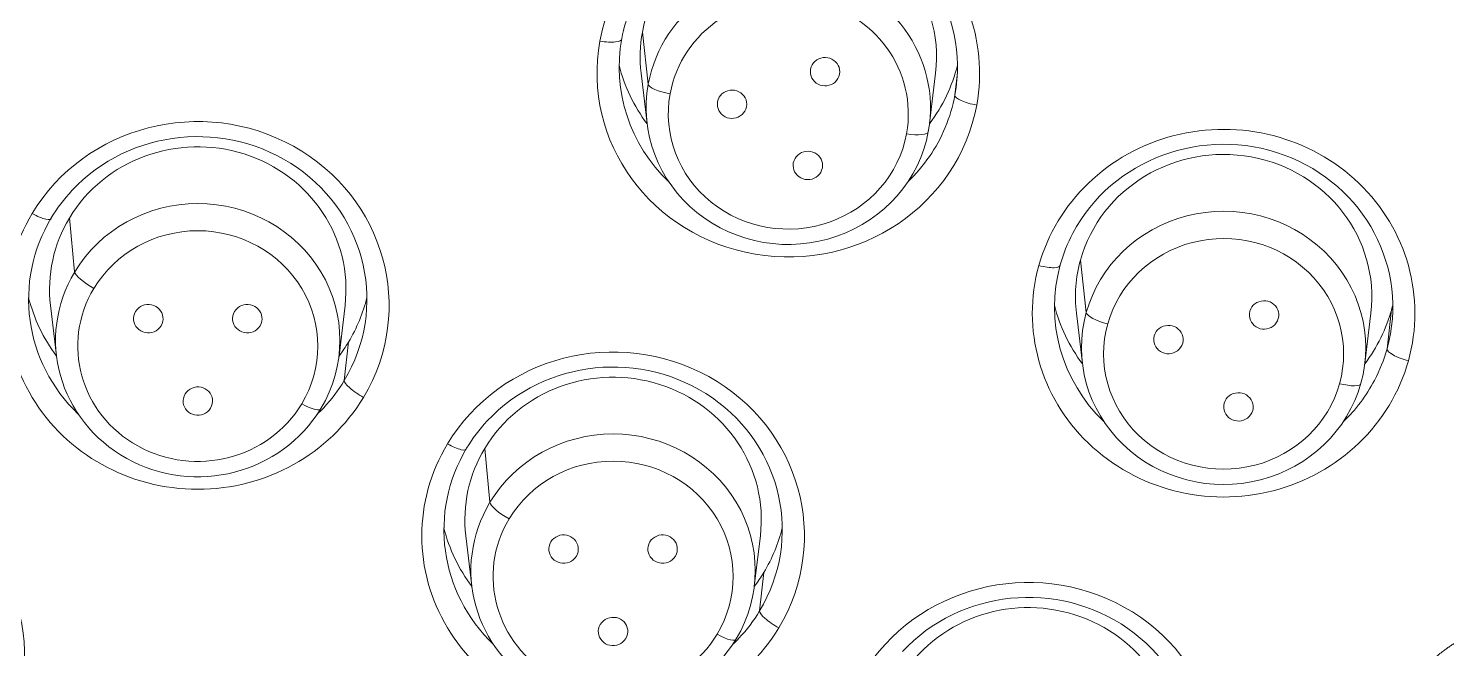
# Model space of a CAD drawing. Extents: x 19821 to 22981, y -91 to 2224.
# Drawn here: x 20754.33 to 20773.55, y 1201.93 to 1210.34 of the extents above; entities that cross this region are included whole.
import ezdxf

# ---------------------------------------------------------------- set-up
doc = ezdxf.new("R2010")
doc.units = 0
doc.header["$LTSCALE"] = 10
doc.header["$MEASUREMENT"] = 0
doc.layers.add('1', color=7, linetype='CONTINUOUS')

msp = doc.modelspace()

# ---------------------------------------------------------------- linework, layer by layer
at = {"layer": '1', "color": 7, "linetype": 'Continuous', "lineweight": 13}
for p, q in [((20762.649, 1210.291), (20762.729, 1209.585)), ((20766.917, 1209.704), (20766.886, 1209.438)), ((20754.882, 1207.771), (20754.953, 1207.04)), ((20768.587, 1207.201), (20768.666, 1206.489)), ((20772.806, 1206.532), (20772.743, 1205.995)), ((20758.608, 1205.568), (20758.665, 1206.09)), ((20760.512, 1204.647), (20760.582, 1203.916)), ((20764.294, 1202.966), (20764.238, 1202.444))]:
    msp.add_line(p, q, dxfattribs=at)
at = {"layer": '1', "color": 7, "linetype": 'Continuous', "lineweight": 18}
for p, q in [((20762.631, 1209.736), (20762.712, 1209.053)), ((20766.542, 1209.053), (20766.623, 1209.736)), ((20754.626, 1206.586), (20754.708, 1205.903)), ((20758.537, 1205.903), (20758.618, 1206.586)), ((20768.532, 1206.481), (20768.613, 1205.798)), ((20772.443, 1205.798), (20772.524, 1206.481)), ((20760.255, 1203.462), (20760.337, 1202.779)), ((20764.166, 1202.779), (20764.248, 1203.462))]:
    msp.add_line(p, q, dxfattribs=at)
for centre, major_axis, start_param, end_param in [((20744.931, 1212.247), (-60.5, 0), 2.420581, 4.712389), ((20744.931, 1212.384), (60, 0), 4.72417, 7.853982), ((20744.931, 1212.384), (-59.925, 0), 1.570796, 4.712389), ((20764.627, 1209.82), (2.293, 0), 6.108652, 9.042393), ((20764.627, 1209.956), (-2.009, 0), 3.027633, 6.108652), ((20764.627, 1209.264), (-1.927, 0), 2.96706, 6.108652), ((20764.627, 1209.82), (2.293, 0), 2.759208, 2.96706), ((20764.627, 1209.956), (-2.009, 0), 6.108652, 6.397188), ((20764.627, 1209.82), (2.293, 0), 2.96706, 3.928089), ((20764.627, 1210.373), (2.359, 0), 3.377921, 3.765564), ((20764.627, 1210.373), (2.359, 0), 5.659208, 6.046851), ((20764.627, 1209.264), (-1.927, 0), 6.108652, 9.250245), ((20764.627, 1209.82), (2.293, 0), 5.900801, 6.108652), ((20756.622, 1206.67), (2.293, 0), 5.759587, 8.693327), ((20756.622, 1206.805), (-2.009, 0), 3.027628, 5.759587), ((20764.627, 1209.82), (2.293, 0), 5.496724, 5.900801), ((20770.528, 1206.566), (2.293, 0), 6.021386, 8.955127), ((20770.528, 1206.701), (-2.009, 0), 3.027645, 6.021386), ((20756.622, 1206.67), (2.293, 0), 2.410142, 2.617994), ((20756.622, 1206.114), (-1.927, 0), 2.617994, 5.759587), ((20770.528, 1206.009), (-1.927, 0), 2.879793, 6.021386), ((20756.622, 1206.67), (2.293, 0), 2.617994, 3.928093), ((20756.622, 1206.805), (-2.009, 0), 5.759587, 6.397183), ((20770.528, 1206.566), (2.293, 0), 2.671941, 2.879793), ((20770.528, 1206.701), (-2.009, 0), 6.021386, 6.397199), ((20756.622, 1206.114), (-1.927, 0), 5.759587, 8.901179), ((20770.528, 1206.566), (2.293, 0), 2.879793, 3.928055), ((20756.622, 1207.223), (2.359, 0), 3.377916, 3.765608), ((20756.622, 1207.223), (2.359, 0), 5.759587, 6.046895), ((20770.528, 1207.119), (2.359, 0), 3.377932, 3.765575), ((20770.528, 1206.009), (-1.927, 0), 6.021386, 9.162979), ((20770.528, 1207.119), (2.359, 0), 5.65917, 6.021386), ((20770.528, 1207.119), (2.359, 0), 6.021386, 6.046912), ((20756.622, 1207.223), (2.359, 0), 5.659203, 5.759587), ((20762.252, 1203.546), (2.293, 0), 5.759587, 8.693327), ((20770.528, 1206.566), (2.293, 0), 5.813534, 6.021386), ((20762.252, 1203.681), (-2.009, 0), 3.027628, 5.759587), ((20756.622, 1206.67), (2.293, 0), 5.551735, 5.759587), ((20770.528, 1206.566), (2.293, 0), 5.49669, 5.813534), ((20756.622, 1206.67), (2.293, 0), 5.496681, 5.551735), ((20762.252, 1203.546), (2.293, 0), 2.410142, 2.617994), ((20762.252, 1202.99), (-1.927, 0), 2.617994, 5.759587), ((20762.252, 1203.546), (2.293, 0), 2.617994, 3.928093), ((20762.252, 1203.681), (-2.009, 0), 5.759587, 6.397183), ((20762.252, 1202.99), (-1.927, 0), 5.759587, 8.901179), ((20762.252, 1204.099), (2.359, 0), 3.377916, 3.765608), ((20762.252, 1204.099), (2.359, 0), 5.759587, 6.046895), ((20762.252, 1204.099), (2.359, 0), 5.659203, 5.759587), ((20767.881, 1200.422), (2.293, 0), 5.759587, 8.693327), ((20767.881, 1200.557), (-2.009, 0), 3.027628, 5.759587), ((20762.252, 1203.546), (2.293, 0), 5.551735, 5.759587), ((20762.252, 1203.546), (2.293, 0), 5.496681, 5.551735)]:
    msp.add_ellipse(centre, major_axis=major_axis, ratio=0.961262, start_param=start_param, end_param=end_param, dxfattribs=at)
at = {"layer": '1', "color": 7, "linetype": 'Continuous', "lineweight": 13}
for centre, major_axis, ratio, start_param, end_param in [((20744.931, 1212.247), (-59.425, 0), 0.961262, 1.570796, 4.70194), ((20744.931, 1212.247), (-57.948, 0), 0.961262, 1.579187, 4.712389), ((20744.931, 1212.291), (57.403, 0), 0.961262, 4.721079, 7.853982), ((20764.627, 1209.735), (2.593, 0), 0.961262, 6.108652, 9.250245), ((20764.627, 1209.184), (-1.627, 0), 0.961262, 2.96706, 6.108652), ((20764.627, 1209.735), (2.593, 0), 0.961262, 2.96706, 6.108652), ((20762.073, 1210.251), (0.295, -0.054), 0.27145, 4.762141, 6.365534), ((20763.024, 1209.538), (-0.295, 0.054), 0.27145, 0.082349, 1.620548), ((20764.627, 1209.184), (-1.627, 0), 0.961262, 6.108652, 9.250245), ((20767.181, 1209.385), (-0.295, 0.054), 0.27145, 0.017155, 1.620548), ((20770.528, 1206.48), (2.593, 0), 0.961262, 6.021386, 9.162979), ((20756.622, 1206.585), (2.593, 0), 0.961262, 5.759587, 8.901179), ((20766.23, 1208.995), (0.295, -0.054), 0.27145, 4.762141, 6.30034), ((20756.622, 1206.585), (2.593, 0), 0.961262, 2.617994, 5.759587), ((20754.377, 1207.914), (-0.257, 0.154), 0.238709, 1.713199, 3.316592), ((20756.622, 1206.034), (-1.627, 0), 0.961262, 2.617994, 5.759587), ((20770.528, 1205.929), (-1.627, 0), 0.961262, 2.879793, 6.021386), ((20755.213, 1206.899), (-0.257, 0.154), 0.238709, 0.174999, 1.713199), ((20770.528, 1206.48), (2.593, 0), 0.961262, 2.879793, 6.021386), ((20768.023, 1207.208), (0.289, -0.081), 0.266245, 4.786468, 6.389862), ((20756.622, 1206.034), (-1.627, 0), 0.961262, 5.759587, 8.901179), ((20768.956, 1206.417), (-0.289, 0.081), 0.266245, 0.106677, 1.644876), ((20762.252, 1203.461), (2.593, 0), 0.961262, 5.759587, 8.901179), ((20770.528, 1205.929), (-1.627, 0), 0.961262, 6.021386, 9.162979), ((20773.033, 1205.918), (-0.289, 0.081), 0.266245, 0.041482, 1.644876), ((20758.868, 1205.421), (0.257, -0.154), 0.238709, 3.251398, 4.854791), ((20772.1, 1205.607), (0.289, -0.081), 0.266245, 4.786468, 6.324668), ((20758.032, 1205.334), (0.257, -0.154), 0.238709, 4.854791, 6.39299), ((20762.252, 1203.461), (2.593, 0), 0.961262, 2.617994, 5.759587), ((20760.006, 1204.79), (0.257, -0.154), 0.238709, 4.854791, 6.458185), ((20751.681, 1201.835), (2.593, 0), 0.961262, 5.235988, 8.37758), ((20762.252, 1202.91), (-1.627, 0), 0.961262, 2.617994, 5.759587), ((20760.842, 1203.774), (-0.257, 0.154), 0.238709, 0.174999, 1.713199), ((20762.252, 1202.91), (-1.627, 0), 0.961262, 5.759587, 8.901179), ((20767.881, 1200.337), (2.593, 0), 0.961262, 5.759587, 8.901179), ((20764.497, 1202.297), (-0.257, 0.154), 0.238709, 0.109805, 1.713199), ((20763.661, 1202.21), (0.257, -0.154), 0.238709, 4.854791, 6.39299)]:
    msp.add_ellipse(centre, major_axis=major_axis, ratio=ratio, start_param=start_param, end_param=end_param, dxfattribs=at)
at = {"layer": '1', "color": 7, "linetype": 'Continuous', "lineweight": 18}
for points in [[(20765.322, 1209.721), (20765.328, 1209.767), (20765.317, 1209.845), (20765.224, 1209.936), (20765.099, 1209.958), (20764.978, 1209.903), (20764.94, 1209.833), (20764.928, 1209.788)], [(20764.928, 1209.788), (20764.923, 1209.742), (20764.933, 1209.664), (20765.027, 1209.573), (20765.151, 1209.551), (20765.273, 1209.606), (20765.311, 1209.676), (20765.322, 1209.721)], [(20764.061, 1209.28), (20764.066, 1209.325), (20764.056, 1209.403), (20763.962, 1209.495), (20763.838, 1209.516), (20763.716, 1209.462), (20763.679, 1209.392), (20763.667, 1209.346)], [(20763.667, 1209.346), (20763.662, 1209.301), (20763.672, 1209.223), (20763.766, 1209.131), (20763.89, 1209.11), (20764.011, 1209.164), (20764.049, 1209.235), (20764.061, 1209.28)], [(20765.089, 1208.45), (20765.094, 1208.496), (20765.084, 1208.574), (20764.991, 1208.665), (20764.866, 1208.687), (20764.745, 1208.632), (20764.707, 1208.562), (20764.695, 1208.517)], [(20764.695, 1208.517), (20764.69, 1208.471), (20764.7, 1208.393), (20764.794, 1208.302), (20764.918, 1208.28), (20765.04, 1208.335), (20765.078, 1208.405), (20765.089, 1208.45)], [(20771.269, 1206.406), (20771.279, 1206.451), (20771.275, 1206.53), (20771.191, 1206.629), (20771.069, 1206.661), (20770.943, 1206.616), (20770.898, 1206.55), (20770.883, 1206.506)], [(20755.778, 1206.502), (20755.757, 1206.461), (20755.739, 1206.384), (20755.794, 1206.268), (20755.903, 1206.207), (20756.037, 1206.218), (20756.097, 1206.271), (20756.124, 1206.31)], [(20756.124, 1206.31), (20756.146, 1206.351), (20756.164, 1206.428), (20756.108, 1206.545), (20755.999, 1206.606), (20755.865, 1206.594), (20755.805, 1206.541), (20755.778, 1206.502)], [(20757.12, 1206.502), (20757.099, 1206.461), (20757.081, 1206.384), (20757.136, 1206.268), (20757.246, 1206.207), (20757.379, 1206.218), (20757.44, 1206.271), (20757.467, 1206.31)], [(20757.467, 1206.31), (20757.488, 1206.351), (20757.506, 1206.428), (20757.451, 1206.545), (20757.342, 1206.606), (20757.208, 1206.594), (20757.147, 1206.541), (20757.12, 1206.502)], [(20770.883, 1206.506), (20770.874, 1206.461), (20770.877, 1206.382), (20770.962, 1206.283), (20771.083, 1206.251), (20771.21, 1206.295), (20771.254, 1206.362), (20771.269, 1206.406)], [(20769.973, 1206.072), (20769.982, 1206.117), (20769.979, 1206.196), (20769.894, 1206.295), (20769.772, 1206.327), (20769.646, 1206.283), (20769.602, 1206.216), (20769.586, 1206.172)], [(20769.586, 1206.172), (20769.577, 1206.127), (20769.58, 1206.048), (20769.665, 1205.949), (20769.787, 1205.917), (20769.913, 1205.961), (20769.957, 1206.028), (20769.973, 1206.072)], [(20756.796, 1205.193), (20756.817, 1205.234), (20756.835, 1205.31), (20756.779, 1205.427), (20756.67, 1205.488), (20756.537, 1205.477), (20756.476, 1205.423), (20756.449, 1205.385)], [(20756.449, 1205.385), (20756.428, 1205.344), (20756.41, 1205.267), (20756.465, 1205.15), (20756.574, 1205.089), (20756.708, 1205.1), (20756.769, 1205.154), (20756.796, 1205.193)], [(20770.922, 1205.16), (20770.931, 1205.205), (20770.928, 1205.283), (20770.843, 1205.382), (20770.721, 1205.414), (20770.595, 1205.37), (20770.551, 1205.303), (20770.535, 1205.259)], [(20770.535, 1205.259), (20770.526, 1205.214), (20770.529, 1205.136), (20770.614, 1205.037), (20770.736, 1205.005), (20770.862, 1205.049), (20770.906, 1205.116), (20770.922, 1205.16)], [(20761.407, 1203.378), (20761.386, 1203.337), (20761.368, 1203.26), (20761.423, 1203.144), (20761.532, 1203.082), (20761.666, 1203.094), (20761.727, 1203.147), (20761.754, 1203.186)], [(20761.754, 1203.186), (20761.775, 1203.227), (20761.793, 1203.304), (20761.737, 1203.42), (20761.628, 1203.482), (20761.495, 1203.47), (20761.434, 1203.417), (20761.407, 1203.378)], [(20762.749, 1203.378), (20762.728, 1203.337), (20762.71, 1203.26), (20762.766, 1203.144), (20762.875, 1203.082), (20763.008, 1203.094), (20763.069, 1203.147), (20763.096, 1203.186)], [(20763.096, 1203.186), (20763.117, 1203.227), (20763.135, 1203.304), (20763.08, 1203.42), (20762.971, 1203.482), (20762.837, 1203.47), (20762.776, 1203.417), (20762.749, 1203.378)], [(20762.078, 1202.261), (20762.057, 1202.22), (20762.039, 1202.143), (20762.094, 1202.026), (20762.204, 1201.965), (20762.337, 1201.976), (20762.398, 1202.03), (20762.425, 1202.068)], [(20762.425, 1202.068), (20762.446, 1202.11), (20762.464, 1202.186), (20762.409, 1202.303), (20762.3, 1202.364), (20762.166, 1202.353), (20762.105, 1202.299), (20762.078, 1202.261)]]:
    msp.add_open_spline(points, degree=3, dxfattribs=at)
at = {"layer": '1', "color": 7, "linetype": 'Continuous', "lineweight": 13}
msp.add_open_spline([(20772.87, 1201.116), (20773.044, 1201.492), (20773.505, 1201.911), (20773.863, 1202.13), (20774.06, 1202.203), (20774.458, 1202.35), (20775.314, 1202.328), (20776.094, 1201.994), (20776.682, 1201.397), (20776.834, 1201.015), (20776.909, 1200.827), (20776.945, 1200.625), (20776.98, 1200.426), (20776.965, 1199.815), (20776.791, 1199.438)], degree=2, knots=[0, 0, 0, 0.125, 0.1875, 0.25, 0.25, 0.375, 0.5, 0.625, 0.75, 0.75, 0.8125, 0.8125, 0.875, 1, 1, 1], dxfattribs=at)
at = {"layer": '1', "color": 7, "linetype": 'Continuous', "lineweight": 18}
msp.add_open_spline([(20773.143, 1201.088), (20773.146, 1201.094), (20773.224, 1201.259), (20773.431, 1201.565), (20773.866, 1201.912), (20774.397, 1202.12), (20774.968, 1202.163), (20775.527, 1202.039), (20776.021, 1201.758), (20776.403, 1201.347), (20776.638, 1200.845), (20776.682, 1200.48), (20776.675, 1200.3)], degree=3, knots=[0, 0, 0, 0, 0.004149, 0.11085, 0.221732, 0.333017, 0.44423, 0.55546, 0.666674, 0.777922, 0.889093, 1, 1, 1, 1], dxfattribs=at)

doc.saveas('drawing.dxf')
